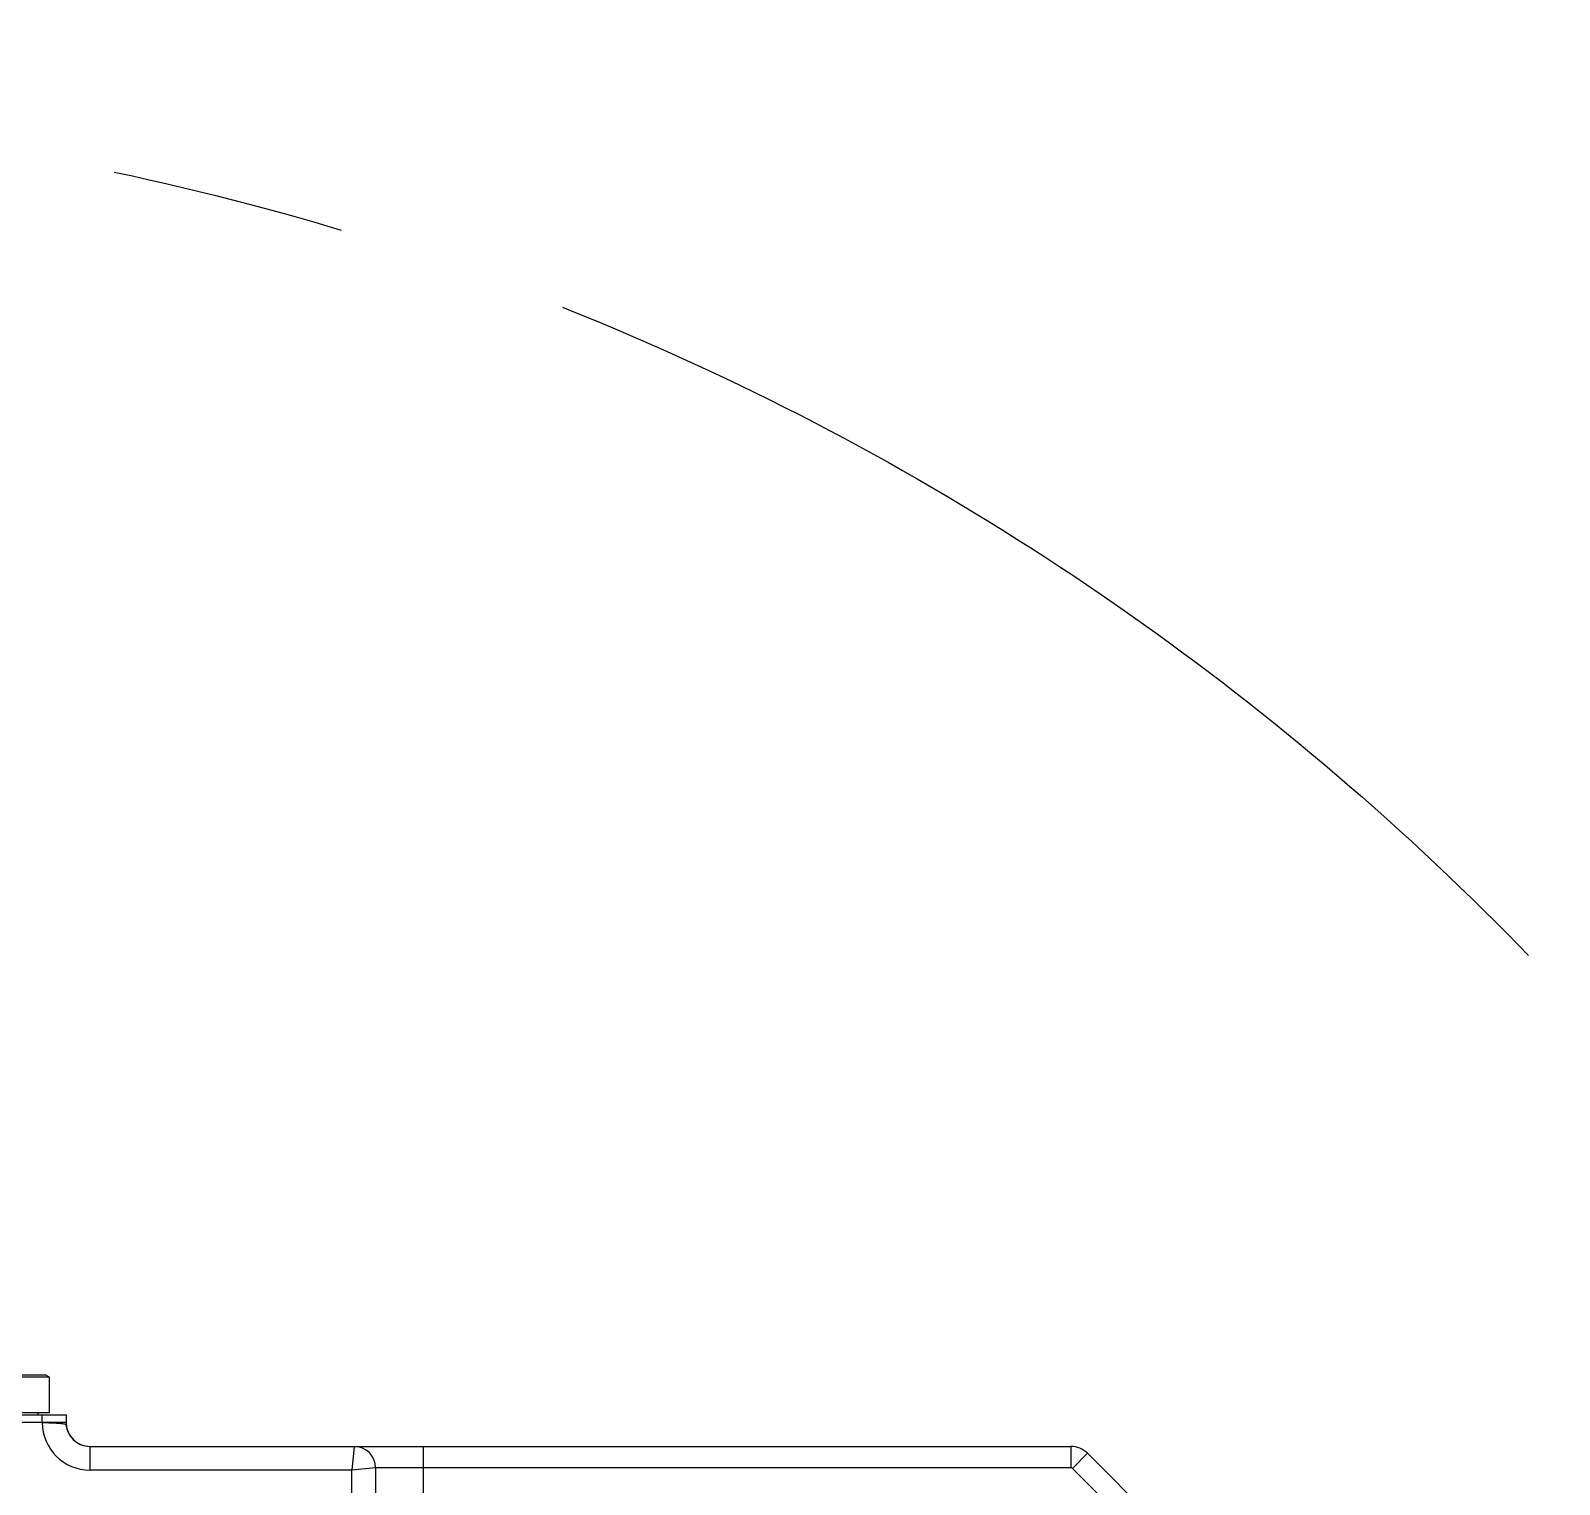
# Model space of a CAD drawing. Header units: millimetres. Extents: x 10462777 to 22643323, y 453826 to 1389191.
# Drawn here: x 11310842.4 to 11311168.6, y 598018.5 to 598328.5 of the extents above; entities that cross this region are included whole.
import ezdxf

# ---------------------------------------------------------------- set-up
doc = ezdxf.new("R2010")
doc.units = ezdxf.units.MM
doc.header["$LTSCALE"] = 200
doc.header["$MEASUREMENT"] = 0
doc.linetypes.add('PHANTOM', pattern=[2.5, 1.25, -0.25, 0.25, -0.25, 0.25, -0.25])
doc.layers.get('0').update_dxf_attribs({"linetype": 'CONTINUOUS'})
for name, color, linetype in [('$DDT_AUDIT_GENERATED_(16CD)', 7, 'CONTINUOUS'), ('A290-7329-X201', 7, 'CONTINUOUS'), ('LIBRL_A6-BA-8X12', 7, 'CONTINUOUS')]:
    doc.layers.add(name, color=color, linetype=linetype)
doc.layers.add('LAYOUT', color=8, linetype='CONTINUOUS', lineweight=25)

# ---------------------------------------------------------------- blocks, each defined once
blk = doc.blocks.new('A$C7DA30AB0')
at = {"layer": '$DDT_AUDIT_GENERATED_(16CD)', "color": 7, "linetype": 'Continuous', "ltscale": 25.4}
for p, q in [((2914.23, 2714.48, 0), (2914.23, 2716.11, 0)), ((2919.31, 2714.48, 0), (2914.23, 2714.48, 0)), ((2919.31, 2716.11, 0), (2919.31, 2714.48, 0)), ((3132.67, 2714.48, 0), (2919.31, 2714.48, 0))]:
    blk.add_line(p, q, dxfattribs=at)
at = {"layer": 'A290-7329-X201', "color": 7, "linetype": 'Continuous', "ltscale": 25.4}
for p, q in [((2838.03, 2725.76, 0), (2838.03, 2756.75, 0)), ((2848.19, 2725.76, 0), (2848.19, 2756.75, 0)), ((2853.26, 2756.75, 0), (2853.26, 2726.26, 0)), ((2682.22, 2743.25, 0), (2699.57, 2725.91, 0)), ((2696.33, 2722.67, 0), (2678.99, 2740.02, 0)), ((2696.33, 2722.67, 0), (2699.57, 2725.91, 0)), ((2699.92, 2721.19, 0), (2699.92, 2725.76, 0)), ((2699.92, 2725.76, 0), (2838.03, 2725.76, 0)), ((2838.03, 2721.19, 0), (2838.03, 2725.76, 0)), ((2838.03, 2725.76, 0), (2848.19, 2725.76, 0)), ((2848.19, 2725.76, 0), (2853.26, 2726.26, 0)), ((2852.76, 2721.19, 0), (2853.26, 2726.26, 0)), ((2853.26, 2726.26, 0), (2909.15, 2726.26, 0)), ((2909.15, 2721.19, 0), (2909.15, 2726.26, 0)), ((2838.03, 2721.19, 0), (2699.92, 2721.19, 0)), ((2852.76, 2721.19, 0), (2838.03, 2721.19, 0)), ((2909.15, 2721.19, 0), (2852.76, 2721.19, 0)), ((2914.23, 2716.11, 0), (2919.31, 2716.11, 0)), ((2919.31, 2716.11, 0), (3132.67, 2716.11, 0))]:
    blk.add_line(p, q, dxfattribs=at)
for centre, radius, start, end in [((2699.92, 2726.27, 0), 0.508, 225, 270), ((2852.76, 2725.76, 0), 4.57, 180, 270), ((2909.14, 2716.09, 0), 10.17, 0.1018, 89.9555), ((2699.92, 2726.27, 0), 5.08, 225, 270), ((2909.15, 2716.11, 0), 5.08, 0, 90)]:
    blk.add_arc(centre, radius, start, end, dxfattribs=at)
blk.add_open_spline([(2919.31, 2716.11, 0), (2918.07, 2716.15, 0), (2916.82, 2716.18, 0), (2915.43, 2716.27, 0), (2915.05, 2716.3, 0), (2914.63, 2716.39, 0), (2914.51, 2716.42, 0), (2914.33, 2716.52, 0), (2914.27, 2716.58, 0), (2914.17, 2716.92, 0), (2914.12, 2717.23, 0), (2913.94, 2717.82, 0), (2913.83, 2718.11, 0), (2913.4, 2718.95, 0), (2913.02, 2719.45, 0), (2911.63, 2720.71, 0), (2910.41, 2721.19, 0), (2909.15, 2721.19, 0)], degree=3, knots=[0, 0, 0, 0, 0.25, 0.25, 0.375, 0.375, 0.4375, 0.4375, 0.5, 0.5, 0.5625, 0.5625, 0.625, 0.625, 0.75, 0.75, 1, 1, 1, 1], dxfattribs=at)
at = {"layer": 'LAYOUT', "color": 6, "linetype": 'PHANTOM'}
for centre, radius in [((3030.45, 3025.99, 0), 2693.02), ((3025.99, 3025.99, 0), 589.24)]:
    blk.add_circle(centre, radius, dxfattribs=at)
at = {"layer": 'LIBRL_A6-BA-8X12', "color": 7, "linetype": 'Continuous', "ltscale": 25.4}
for p, q in [((2917.78, 2714.07, 0), (2917.78, 2706.45, 0)), ((2917.78, 2714.07, 0), (2930.99, 2714.07, 0)), ((2917.78, 2706.45, 0), (2930.99, 2706.45, 0)), ((2917.78, 2706.45, 0), (2918.66, 2705.95, 0)), ((2930.11, 2705.95, 0), (2918.66, 2705.95, 0))]:
    blk.add_line(p, q, dxfattribs=at)
blk.add_arc((2919.92, 2714.48, 0), 0.406, 270, 0, dxfattribs=at)

msp = doc.modelspace()

# ---------------------------------------------------------------- block references
at = {"ltscale": 10, "rotation": 180}
msp.add_blockref('A$C7DA30AB0', (11313764.24811, 600747.76955, 0), dxfattribs=at)

doc.saveas('drawing.dxf')
